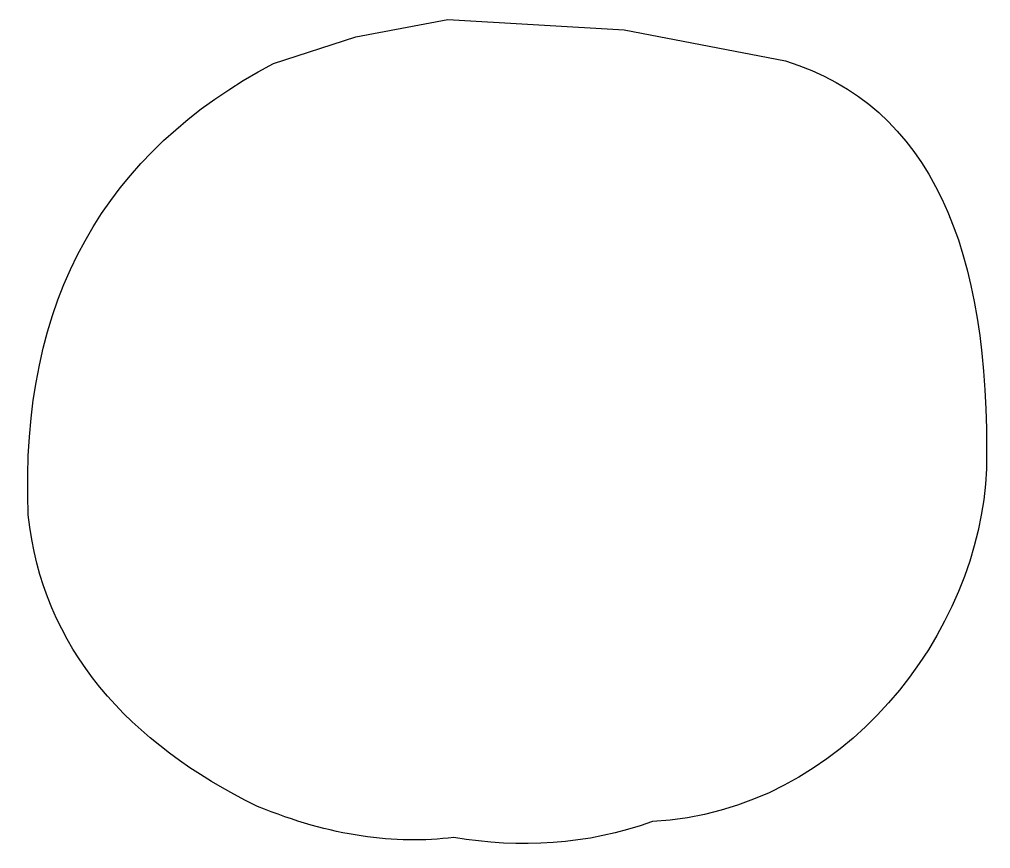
# Model space of a CAD drawing. Header units: centimetres. Extents: x -8.6 to 8.5, y -7.3 to 7.2.
import ezdxf

# ---------------------------------------------------------------- set-up
doc = ezdxf.new("R2010")
doc.units = ezdxf.units.CM
doc.header["$MEASUREMENT"] = 0
doc.layers.add('Camada 1', color=7, linetype='Continuous')

msp = doc.modelspace()

# ---------------------------------------------------------------- linework, layer by layer
at = {"layer": 'Camada 1'}
msp.add_open_spline([(-1.04353, 7.24711), (-1.04353, 7.24711), (-2.65884, 6.94244), (-2.65884, 6.94244), (-2.65884, 6.94244), (-2.65884, 6.94244), (-4.10831, 6.47307), (-4.10831, 6.47307), (-4.10831, 6.47307), (-7.04444, 4.92706), (-8.57987, 2.35144), (-8.42496, -1.46715), (-8.42496, -1.46715), (-8.18133, -3.80575), (-6.65143, -5.49451), (-4.39004, -6.59168), (-4.39004, -6.59168), (-3.09805, -7.1245), (-1.96484, -7.26584), (-0.94006, -7.13881), (-0.94006, -7.13881), (0.22651, -7.33428), (1.39251, -7.27936), (2.55612, -6.85756), (2.55612, -6.85756), (5.90993, -6.68722), (8.32515, -3.52968), (8.43207, -0.65853), (8.43207, -0.65853), (8.50515, 3.22918), (7.45057, 5.72274), (4.89933, 6.51787), (4.89933, 6.51787), (4.89933, 6.51787), (2.05889, 7.06428), (2.05889, 7.06428), (2.05889, 7.06428), (2.05889, 7.06428), (-1.04353, 7.24711), (-1.04353, 7.24711)], degree=3, knots=[0, 0, 0, 0, 0.09090909, 0.09090909, 0.09090909, 0.09090909, 0.18181818, 0.18181818, 0.18181818, 0.18181818, 0.27272727, 0.27272727, 0.27272727, 0.27272727, 0.36363636, 0.36363636, 0.36363636, 0.36363636, 0.45454545, 0.45454545, 0.45454545, 0.45454545, 0.54545455, 0.54545455, 0.54545455, 0.54545455, 0.63636364, 0.63636364, 0.63636364, 0.63636364, 0.72727273, 0.72727273, 0.72727273, 0.72727273, 0.81818182, 0.81818182, 0.81818182, 0.81818182, 1, 1, 1, 1], dxfattribs=at)

doc.saveas('drawing.dxf')
